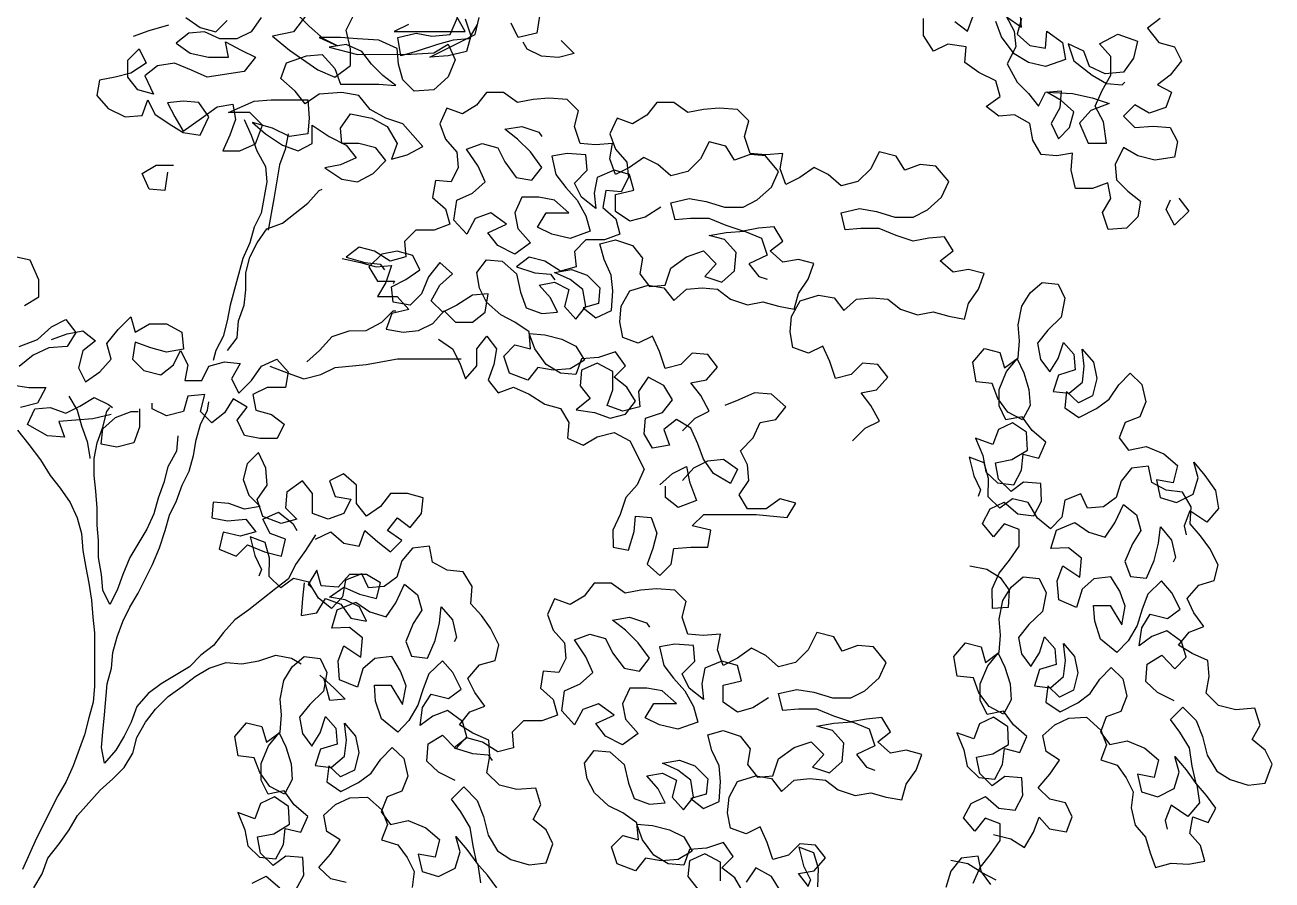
# Model space of a CAD drawing. Header units: metres. Extents: x 750563 to 756046, y 4495933 to 4497284.
# Drawn here: x 755685.887 to 755686.757, y 4496157.272 to 4496157.869 of the extents above; entities that cross this region are included whole.
import ezdxf

# ---------------------------------------------------------------- set-up
doc = ezdxf.new("R2010")
doc.units = ezdxf.units.M
doc.layers.add('00_DETALLES', color=7, linetype='Continuous', true_color=0xe0f0d1)

# ---------------------------------------------------------------- blocks, each defined once
blk = doc.blocks.new('Arbol21')
for points in [[(2.3986, 5.4003), (2.3764, 5.383), (2.3962, 5.3583), (2.4234, 5.3509), (2.4357, 5.3262), (2.416, 5.3014), (2.3938, 5.2841), (2.4185, 5.2718), (2.4086, 5.2446), (2.379, 5.2347), (2.3543, 5.2495), (2.3345, 5.2297), (2.3543, 5.21), (2.3864, 5.2125), (2.4161, 5.21), (2.4285, 5.1853), (2.4235, 5.1581), (2.389, 5.1531), (2.3593, 5.1605), (2.3346, 5.1753), (2.3198, 5.1457), (2.3223, 5.1185), (2.342, 5.0987), (2.3643, 5.0815), (2.3594, 5.0543), (2.3396, 5.0345), (2.3075, 5.032), (2.2976, 5.0616), (2.3124, 5.0864), (2.3074, 5.1135), (2.2803, 5.1036), (2.2506, 5.1036), (2.2432, 5.1357), (2.2456, 5.1654), (2.2184, 5.1604), (2.1912, 5.1629), (2.1764, 5.1876), (2.1714, 5.2172), (2.1442, 5.232), (2.117, 5.2295), (2.0948, 5.2468), (2.1195, 5.2641), (2.112, 5.2913), (2.0824, 5.3061), (2.0576, 5.3234), (2.0601, 5.3505), (2.028, 5.3555), (2.0033, 5.3431), (1.9859, 5.3702), (1.9859, 5.3999)], [(1.3162, 5.4042), (1.3113, 5.3746), (1.2792, 5.3671), (1.2668, 5.3918)], [(1.2075, 5.3893), (1.1927, 5.3646), (1.1655, 5.3621), (1.1383, 5.3546), (1.1013, 5.3423), (1.0741, 5.3348), (1.0691, 5.3669), (1.1012, 5.3744), (1.1284, 5.3695), (1.1605, 5.372), (1.1729, 5.4016)], [(2.1317, 5.4025), (2.1564, 5.3852), (2.1539, 5.4174)], [(2.1564, 5.4001), (2.149, 5.3729), (2.1713, 5.3531), (2.1985, 5.3482), (2.2009, 5.3779), (2.2281, 5.3581), (2.2331, 5.3285), (2.1985, 5.3161), (2.1689, 5.3235), (2.1441, 5.3383), (2.1219, 5.3679), (2.112, 5.3951)], [(2.0403, 5.395), (2.0625, 5.3777), (2.0724, 5.4049)], [(2.1292, 5.405), (2.1441, 5.3778), (2.1466, 5.3506), (2.1318, 5.321), (2.1491, 5.2888), (2.1689, 5.2691), (2.1862, 5.2469), (2.1986, 5.2716), (2.2257, 5.2741), (2.2233, 5.2444), (2.2085, 5.2172), (2.2209, 5.1901), (2.2406, 5.2099), (2.248, 5.237), (2.2258, 5.2568), (2.201, 5.2716), (2.2455, 5.2692), (2.2801, 5.2618), (2.3098, 5.2519), (2.2777, 5.2395), (2.2579, 5.2173), (2.2728, 5.1827), (2.3049, 5.1827), (2.2999, 5.2198), (2.2851, 5.247), (2.2974, 5.2742), (2.3122, 5.3014), (2.3122, 5.3335), (2.2924, 5.3557), (2.3245, 5.373), (2.3591, 5.3607), (2.3517, 5.331), (2.3344, 5.3063), (2.3023, 5.3038), (2.2751, 5.3161), (2.2652, 5.3433), (2.238, 5.3557), (2.2479, 5.326), (2.2801, 5.3013), (2.3048, 5.2865), (2.332, 5.2841), (2.3369, 5.289)], [(0.6082, 5.3693), (0.6353, 5.3792), (0.6699, 5.3891)], [(0.6996, 5.4015), (0.7243, 5.3842), (0.7515, 5.3769), (0.7712, 5.3966)], [(0.8305, 5.4016), (0.8133, 5.3769), (0.7886, 5.3645), (0.7589, 5.3645), (0.7317, 5.3768), (0.7045, 5.3743), (0.6823, 5.357), (0.707, 5.3397), (0.7392, 5.3324), (0.7738, 5.3324), (0.7688, 5.3596), (0.796, 5.3448), (0.8207, 5.3324), (0.801, 5.3077), (0.7367, 5.2978), (0.7095, 5.3101), (0.6799, 5.3224), (0.6502, 5.3174), (0.628, 5.3001), (0.6429, 5.268), (0.6157, 5.2754), (0.5983, 5.2976), (0.5983, 5.3273), (0.6181, 5.3471), (0.6304, 5.3224), (0.6033, 5.305), (0.5761, 5.2976), (0.5489, 5.2926), (0.544, 5.2655), (0.5638, 5.2432), (0.5935, 5.2284), (0.6231, 5.2309), (0.633, 5.2581), (0.6454, 5.2334), (0.6701, 5.2161), (0.6948, 5.2013), (0.7245, 5.1964), (0.7393, 5.2286), (0.7219, 5.2533), (0.6948, 5.2557), (0.6676, 5.2532), (0.68, 5.2285), (0.6948, 5.2038), (0.7269, 5.2261), (0.7541, 5.2459), (0.7813, 5.2508), (0.7862, 5.2237), (0.7764, 5.1965), (0.764, 5.1693), (0.7937, 5.1693), (0.8209, 5.1817), (0.8332, 5.2138), (0.8109, 5.236), (0.7739, 5.236), (0.8183, 5.2558), (0.848, 5.2583), (0.9122, 5.2584), (0.9147, 5.2263), (0.9123, 5.1991), (0.8802, 5.1941), (0.8505, 5.2089), (0.8159, 5.2188), (0.8381, 5.199), (0.8678, 5.1793), (0.895, 5.1694), (0.9197, 5.1818), (0.9197, 5.2139), (0.9494, 5.1942), (0.979, 5.1794), (0.9963, 5.1571), (0.9692, 5.1448), (0.942, 5.1398), (0.9717, 5.12), (0.9988, 5.1151), (1.026, 5.13), (1.0482, 5.1522), (1.0309, 5.1745), (1.0013, 5.1819), (0.9716, 5.1818), (0.9691, 5.209), (0.9864, 5.2337), (1.0235, 5.2264), (1.0507, 5.2116), (1.068, 5.1819), (1.0581, 5.1547), (1.0853, 5.1622), (1.1125, 5.177), (1.0778, 5.2165), (1.0482, 5.2264), (1.021, 5.2412), (1.0012, 5.2659), (0.9715, 5.2708), (0.932, 5.2683), (0.9073, 5.251), (0.89, 5.2732), (0.8652, 5.2954), (0.8751, 5.3226), (0.9097, 5.335), (0.9369, 5.3375), (0.9591, 5.3128), (0.969, 5.2856), (1.0358, 5.2857), (1.0654, 5.2832), (1.0432, 5.3005), (1.0234, 5.3203), (1.0061, 5.3425), (0.9789, 5.3548), (0.9492, 5.3498), (0.9986, 5.3375), (1.0926, 5.3376), (1.1321, 5.3401), (1.1568, 5.355), (1.1692, 5.3278), (1.1568, 5.2981), (1.1321, 5.2759), (1.0976, 5.2734), (1.0778, 5.2931), (1.0703, 5.3203), (1.0678, 5.3475), (1.0357, 5.3623), (0.9986, 5.3647), (0.969, 5.3672), (0.9319, 5.3671), (0.964, 5.3523), (0.9393, 5.3647), (0.9146, 5.3869), (0.8948, 5.4066)], [(0.9096, 5.4066), (0.8874, 5.377), (0.8503, 5.3695), (0.88, 5.3448), (0.9295, 5.3103), (0.9591, 5.298), (0.9863, 5.3178), (0.9863, 5.3474), (0.9788, 5.3795), (0.9912, 5.4043)], [(1.0876, 5.3895), (1.0629, 5.3771), (1.1864, 5.3772), (1.1716, 5.4044)], [(1.1864, 5.3995), (1.1963, 5.3698), (1.1889, 5.3427), (1.1568, 5.3352), (1.1247, 5.3327), (1.2037, 5.3723), (1.2111, 5.402)], [(1.3541, 5.3615), (1.3764, 5.3392), (1.3492, 5.3318), (1.3195, 5.3342), (1.2948, 5.3466), (1.2874, 5.3589)], [(1.5652, 4.6807), (1.5874, 4.703), (1.6121, 4.7153), (1.5972, 4.7425), (1.5799, 4.7647), (1.6071, 4.7697), (1.6268, 4.792), (1.6095, 4.8142), (1.5823, 4.8166), (1.5626, 4.7969), (1.5354, 4.7894), (1.5255, 4.8191), (1.5131, 4.8462), (1.4884, 4.8339), (1.4612, 4.8437), (1.4563, 4.8709), (1.4587, 4.8981), (1.4735, 4.9253), (1.5056, 4.9352), (1.5328, 4.9303), (1.5501, 4.908), (1.5723, 4.9278), (1.5995, 4.9303), (1.6267, 4.9279), (1.649, 4.9106), (1.6786, 4.9008), (1.7058, 4.9057), (1.733, 4.8983), (1.7602, 4.8934), (1.7676, 4.9206), (1.7849, 4.9453), (1.7947, 4.9725), (1.7675, 4.9799), (1.7403, 4.9749), (1.7181, 4.9947), (1.7403, 5.012), (1.7255, 5.0367), (1.6983, 5.0342), (1.6711, 5.0292), (1.6414, 5.0391), (1.6118, 5.0514), (1.5796, 5.0514), (1.5525, 5.0489), (1.545, 5.0786), (1.5771, 5.086), (1.6068, 5.0811), (1.6389, 5.0712), (1.6711, 5.0713), (1.6958, 5.0836), (1.7205, 5.1059), (1.7328, 5.1331), (1.7105, 5.1603), (1.6833, 5.1627), (1.6562, 5.1528), (1.6413, 5.1775), (1.6117, 5.1849), (1.5969, 5.1552), (1.5746, 5.133), (1.545, 5.1255), (1.5227, 5.1453), (1.498, 5.1576), (1.4733, 5.1403), (1.4486, 5.1279), (1.4387, 5.1551), (1.4436, 5.1823), (1.414, 5.1798), (1.3868, 5.1822), (1.3769, 5.2119), (1.3842, 5.239), (1.3645, 5.2588), (1.3323, 5.2612), (1.3052, 5.2587), (1.278, 5.2538), (1.2532, 5.271), (1.2236, 5.271), (1.2063, 5.2488), (1.1816, 5.2339), (1.1544, 5.2438), (1.1421, 5.2166), (1.152, 5.1894), (1.1718, 5.1672), (1.1743, 5.14), (1.162, 5.1153), (1.1348, 5.1177), (1.1298, 5.0881), (1.1521, 5.0683), (1.1595, 5.0411), (1.1324, 5.0312), (1.1002, 5.0312), (1.0805, 5.0114), (1.083, 4.9842), (1.0558, 4.9768), (1.0286, 4.9941), (1.0014, 5.0015), (0.9792, 4.9841), (1.0113, 4.9743), (1.0385, 4.9718), (1.0459, 4.962)], [(1.862, 4.6633), (1.8843, 4.6855), (1.909, 4.6979), (1.8941, 4.7251), (1.8768, 4.7473), (1.904, 4.7523), (1.9237, 4.7745), (1.9064, 4.7968), (1.8792, 4.7992), (1.8595, 4.7794), (1.8323, 4.772), (1.8224, 4.8016), (1.81, 4.8288), (1.7853, 4.8164), (1.7581, 4.8263), (1.7531, 4.8535), (1.7556, 4.8806), (1.7704, 4.9078), (1.8025, 4.9178), (1.8297, 4.9128), (1.847, 4.8906), (1.8692, 4.9104), (1.8964, 4.9129), (1.9236, 4.9104), (1.9459, 4.8932), (1.9755, 4.8833), (2.0027, 4.8883), (2.0299, 4.8809), (2.0571, 4.876), (2.0645, 4.9032), (2.0817, 4.9279), (2.0916, 4.9551), (2.0644, 4.9625), (2.0372, 4.9575), (2.015, 4.9773), (2.0372, 4.9946), (2.0224, 5.0193), (1.9952, 5.0168), (1.968, 5.0118), (1.9383, 5.0217), (1.9087, 5.034), (1.8765, 5.034), (1.8494, 5.0315), (1.8419, 5.0611), (1.874, 5.0686), (1.9037, 5.0636), (1.9358, 5.0538), (1.968, 5.0538), (1.9927, 5.0662), (2.0173, 5.0885), (2.0297, 5.1157), (2.0074, 5.1428), (1.9802, 5.1453), (1.953, 5.1354), (1.9382, 5.1601), (1.9085, 5.1674), (1.8937, 5.1378), (1.8715, 5.1155), (1.8419, 5.1081), (1.8196, 5.1278), (1.7949, 5.1402), (1.7702, 5.1228), (1.7455, 5.1105), (1.7356, 5.1376), (1.7405, 5.1648), (1.7108, 5.1623), (1.6837, 5.1648), (1.6737, 5.1944), (1.6811, 5.2216), (1.6613, 5.2414), (1.6292, 5.2438), (1.602, 5.2413), (1.5749, 5.2363), (1.5501, 5.2536), (1.5205, 5.2536), (1.5032, 5.2313), (1.4785, 5.2165), (1.4513, 5.2263), (1.439, 5.1991), (1.4489, 5.172), (1.4687, 5.1497), (1.4712, 5.1226), (1.4588, 5.0978), (1.4317, 5.1003), (1.4267, 5.0706), (1.449, 5.0509), (1.4564, 5.0237), (1.4293, 5.0138), (1.3971, 5.0138), (1.3774, 4.994), (1.3799, 4.9668), (1.3527, 4.9594), (1.3255, 4.9766), (1.2983, 4.984), (1.2761, 4.9667), (1.3082, 4.9568), (1.3354, 4.9544), (1.3428, 4.9445)], [(0.8011, 5.2237), (0.8134, 5.1965), (0.8233, 5.1693), (0.8382, 5.1422), (0.8407, 5.115), (0.8309, 5.0606), (0.8185, 5.0359), (0.8111, 5.0087), (0.7988, 4.9815), (0.7766, 4.8999), (0.7717, 4.8727), (0.7643, 4.8455), (0.752, 4.8208), (0.7471, 4.8035)], [(0.8777, 5.199), (0.8728, 5.1718), (0.8629, 5.1447), (0.8531, 5.0853), (0.8432, 5.031)], [(1.5277, 5.0711), (1.5006, 5.0538), (1.4734, 5.0464), (1.4487, 5.0636), (1.4486, 5.0933), (1.4808, 5.1007), (1.4733, 5.1279), (1.4461, 5.1353), (1.4165, 5.1229), (1.4116, 5.0957), (1.4141, 5.0686), (1.3893, 5.0883), (1.3769, 5.113), (1.3992, 5.1353), (1.3967, 5.1624), (1.3645, 5.1649), (1.3374, 5.1599), (1.3448, 5.1278), (1.3621, 5.1056), (1.3819, 5.0834), (1.3968, 5.0562), (1.4042, 5.029), (1.3696, 5.0166), (1.3375, 5.024), (1.3128, 5.0363), (1.3276, 5.0611), (1.3671, 5.0611), (1.3424, 5.0833), (1.3152, 5.0882), (1.2855, 5.0882), (1.2732, 5.061), (1.2782, 5.0338), (1.3004, 5.0091), (1.2733, 4.9893), (1.2436, 5.0041), (1.2263, 5.0264), (1.2584, 5.0412), (1.2312, 5.061), (1.204, 5.0511), (1.1892, 5.0239), (1.167, 5.0486), (1.1719, 5.0832), (1.199, 5.0955), (1.2213, 5.1153), (1.2089, 5.1425), (1.1891, 5.1721), (1.2163, 5.182), (1.2434, 5.1747), (1.2558, 5.15), (1.2756, 5.1228), (1.3028, 5.1179), (1.3201, 5.1401), (1.3003, 5.1673), (1.278, 5.1895), (1.2558, 5.2068), (1.2854, 5.2118), (1.3151, 5.2019), (1.32, 5.1945)], [(0.6677, 5.1321), (0.6628, 5.1), (0.6356, 5.1024), (0.6232, 5.1296), (0.6479, 5.1445), (0.6776, 5.1445)], [(0.7718, 4.8208), (0.789, 4.8431), (0.7915, 4.8728), (0.8013, 4.8999), (0.8038, 4.9271), (0.8038, 4.9568), (0.8112, 4.984), (0.8235, 5.0087), (0.8408, 5.0334), (0.8679, 5.0433), (0.9124, 5.078), (0.9321, 5.1002), (0.9371, 5.1027)], [(2.431, 5.0865), (2.4483, 5.0642), (2.4237, 5.0395), (2.4088, 5.0667), (2.4162, 5.084)], [(1.5652, 4.5942), (1.585, 4.6165), (1.6097, 4.6289), (1.6369, 4.6313), (1.6616, 4.6141), (1.6493, 4.5893), (1.6196, 4.6066), (1.6023, 4.6313), (1.5924, 4.6585), (1.58, 4.6857), (1.5553, 4.7005), (1.533, 4.6831), (1.5429, 4.656), (1.5133, 4.651), (1.4984, 4.6757), (1.5009, 4.7029), (1.5305, 4.7128), (1.5478, 4.7351), (1.533, 4.7598), (1.5058, 4.7746), (1.4885, 4.7498), (1.491, 4.7227), (1.4613, 4.7152), (1.4341, 4.7251), (1.444, 4.7523), (1.444, 4.7844), (1.4168, 4.7992), (1.3896, 4.7868), (1.3872, 4.7596), (1.4045, 4.7374), (1.3798, 4.7176), (1.4119, 4.7127), (1.4391, 4.7028), (1.4663, 4.7103), (1.4836, 4.7325), (1.4687, 4.7572), (1.4465, 4.7745), (1.4662, 4.7943), (1.4489, 4.819), (1.4192, 4.8091), (1.3896, 4.8066), (1.3797, 4.7794), (1.3525, 4.7818), (1.3278, 4.7966), (1.308, 4.8238), (1.2981, 4.851), (1.3253, 4.8485), (1.355, 4.8411), (1.3797, 4.8288), (1.3945, 4.8041), (1.3698, 4.7893), (1.3402, 4.7868), (1.313, 4.7917), (1.2957, 4.7694), (1.2636, 4.7818), (1.2537, 4.8114), (1.2734, 4.8312), (1.3006, 4.8238), (1.2981, 4.8534), (1.2734, 4.8707), (1.2487, 4.8831), (1.2239, 4.9053), (1.2115, 4.93), (1.2066, 4.9572), (1.2239, 4.9794), (1.251, 4.977), (1.2758, 4.9547), (1.2832, 4.9226), (1.2931, 4.8955), (1.3203, 4.8856), (1.3475, 4.8881), (1.3351, 4.9128), (1.3153, 4.935), (1.3425, 4.94), (1.3672, 4.9276), (1.3598, 4.898), (1.3796, 4.8758), (1.3969, 4.898), (1.3919, 4.9277), (1.3697, 4.945), (1.3425, 4.9573), (1.3721, 4.9623), (1.3993, 4.9524), (1.4216, 4.9302), (1.4192, 4.903), (1.392, 4.8955), (1.4142, 4.8783), (1.4414, 4.8906), (1.4438, 4.9252), (1.4413, 4.9524), (1.429, 4.9796), (1.4215, 5.0068), (1.4487, 5.0142), (1.4784, 5.0044), (1.4957, 4.9821), (1.4908, 4.9549), (1.5081, 4.9327), (1.5353, 4.9352), (1.5451, 4.9649), (1.5723, 4.9847), (1.6019, 4.9946), (1.6242, 4.9724), (1.6045, 4.9501), (1.6341, 4.9403), (1.6563, 4.96), (1.6588, 4.9922), (1.639, 5.0144), (1.6118, 5.0218), (1.6415, 5.0268), (1.6736, 5.0293), (1.7032, 5.0169), (1.7132, 4.9873), (1.681, 4.9724), (1.6984, 4.9502), (1.7132, 4.9453)], [(0.4183, 4.8996), (0.443, 4.9144), (0.443, 4.9441), (0.4281, 4.9787), (0.3935, 4.9861)], [(0.4085, 4.8279), (0.4406, 4.8403), (0.4653, 4.8626), (0.49, 4.875), (0.5073, 4.8527), (0.4925, 4.828), (0.4604, 4.8255), (0.4332, 4.8131), (0.4085, 4.7933)], [(0.3962, 4.7612), (0.4259, 4.7563), (0.4555, 4.7563), (0.4407, 4.7291), (0.4111, 4.7217)], [(0.9718, 4.9817), (1.0039, 4.9743), (1.0311, 4.9669), (1.0583, 4.9694), (1.0484, 4.9397), (1.0336, 4.915), (1.0682, 4.915), (1.088, 4.8928), (1.0584, 4.8854), (1.0485, 4.8582), (1.0782, 4.8532), (1.1053, 4.8557), (1.1301, 4.8681), (1.1498, 4.8904), (1.1696, 4.8706), (1.1992, 4.8707), (1.2215, 4.888), (1.2264, 4.9201), (1.1992, 4.9176), (1.172, 4.9003), (1.1473, 4.8879), (1.1275, 4.9077), (1.1423, 4.9349), (1.1646, 4.9546), (1.1423, 4.9744), (1.1226, 4.9497), (1.1102, 4.92), (1.0905, 4.9002), (1.0608, 4.9051), (1.0583, 4.9323), (1.083, 4.9447), (1.1077, 4.962), (1.0953, 4.9867), (1.0682, 4.9941), (1.041, 4.9891), (1.0188, 4.9669), (1.0336, 4.9422), (1.0633, 4.9422), (1.0608, 4.9373)], [(2.0667, 4.4454), (2.0959, 4.44), (2.1193, 4.4252), (2.1354, 4.4032), (2.1334, 4.3731), (2.1059, 4.3709), (2.1053, 4.4053), (2.1176, 4.4328), (2.1357, 4.4554), (2.1526, 4.48), (2.1525, 4.5088), (2.1262, 4.5189), (2.1081, 4.4964), (2.0885, 4.5192), (2.102, 4.5447), (2.1266, 4.5566), (2.1503, 4.5363), (2.1783, 4.533), (2.1918, 4.5585), (2.1905, 4.5894), (2.1604, 4.5915), (2.1384, 4.5753), (2.1167, 4.5969), (2.1111, 4.6252), (2.1395, 4.6308), (2.167, 4.6474), (2.1656, 4.6784), (2.141, 4.6952), (2.1165, 4.6833), (2.1064, 4.657), (2.0767, 4.6679), (2.089, 4.6379), (2.0946, 4.6095), (2.115, 4.5901), (2.143, 4.5868), (2.1565, 4.6122), (2.1598, 4.6402), (2.187, 4.6335), (2.1992, 4.6611), (2.1754, 4.6814), (2.1579, 4.7055), (2.1296, 4.6999), (2.1176, 4.7244), (2.1175, 4.7532), (2.1306, 4.7842), (2.1488, 4.8067), (2.1607, 4.7822), (2.1697, 4.753), (2.1719, 4.7254), (2.1584, 4.7), (2.1329, 4.7134), (2.1155, 4.7376), (2.1057, 4.7634), (2.0777, 4.7667), (2.0716, 4.8006), (2.0919, 4.8244), (2.1191, 4.8177), (2.1268, 4.7906), (2.1509, 4.808), (2.1529, 4.8381), (2.1507, 4.8656), (2.157, 4.8983), (2.1718, 4.9216), (2.1925, 4.9399), (2.2205, 4.9366), (2.2324, 4.9121), (2.2261, 4.8794), (2.2025, 4.8565), (2.1843, 4.834), (2.1899, 4.8056), (2.206, 4.7836), (2.2208, 4.8069), (2.2296, 4.8353), (2.2479, 4.8146), (2.2501, 4.7871), (2.2209, 4.7781), (2.2121, 4.7497), (2.24, 4.7464), (2.2629, 4.7659), (2.2662, 4.7939), (2.2627, 4.8236), (2.2823, 4.8007), (2.2879, 4.7724), (2.2803, 4.7418), (2.2558, 4.7299), (2.2354, 4.7493), (2.2321, 4.7213), (2.2567, 4.7045), (2.2876, 4.7202), (2.3096, 4.7364), (2.3265, 4.761), (2.3459, 4.7814), (2.3663, 4.762), (2.3732, 4.7315), (2.3631, 4.7052), (2.3372, 4.6954), (2.3271, 4.669), (2.3433, 4.6471), (2.3738, 4.6539), (2.4048, 4.6409), (2.4286, 4.6206), (2.421, 4.59), (2.3918, 4.5955), (2.3986, 4.565), (2.427, 4.5562), (2.4558, 4.5706), (2.4646, 4.5991), (2.4569, 4.6262), (2.4765, 4.6033), (2.4952, 4.5771), (2.5, 4.5453), (2.4797, 4.5215), (2.4504, 4.5414), (2.4403, 4.5151), (2.4437, 4.4998)], [(0.4653, 4.8403), (0.4925, 4.8502), (0.5197, 4.8552), (0.5419, 4.8379), (0.5197, 4.8206), (0.5123, 4.7909), (0.5247, 4.7662), (0.5494, 4.7836), (0.5691, 4.8058), (0.5617, 4.833), (0.5814, 4.8577), (0.6037, 4.88), (0.6111, 4.8528), (0.6358, 4.8677), (0.6655, 4.8677), (0.6927, 4.8529), (0.6952, 4.8232), (0.6655, 4.8183), (0.6383, 4.8257), (0.6111, 4.8355), (0.6062, 4.8059), (0.626, 4.7861), (0.6557, 4.7787), (0.6779, 4.796), (0.6902, 4.8208), (0.7026, 4.7961), (0.6977, 4.7689), (0.7273, 4.7689), (0.7397, 4.7936), (0.7668, 4.8011), (0.794, 4.7986), (0.7792, 4.7714), (0.7916, 4.7467), (0.8138, 4.769), (0.8311, 4.7937), (0.8583, 4.8061), (0.8781, 4.7839), (0.8731, 4.7567), (0.841, 4.7567), (0.8163, 4.7443), (0.8213, 4.7171), (0.8485, 4.7097), (0.8707, 4.6924), (0.8584, 4.6677), (0.8287, 4.6677), (0.8016, 4.6726), (0.7892, 4.6998), (0.8065, 4.722), (0.7817, 4.7368), (0.7669, 4.7121), (0.7447, 4.6948), (0.7249, 4.7145), (0.7323, 4.7442), (0.7026, 4.7417), (0.6953, 4.7145), (0.6656, 4.7071), (0.6409, 4.7194), (0.6409, 4.7293)], [(0.9102, 4.8012), (0.9324, 4.821), (0.9546, 4.8457), (0.9843, 4.8556), (1.0139, 4.8557), (1.0411, 4.8705), (1.0608, 4.8903), (1.0658, 4.8903)], [(1.14, 4.8409), (1.1647, 4.8237), (1.1771, 4.799), (1.187, 4.7718), (1.2067, 4.7941), (1.2067, 4.8237), (1.224, 4.846), (1.2413, 4.8237), (1.2364, 4.7966), (1.2265, 4.7694), (1.2438, 4.7471), (1.271, 4.757), (1.2982, 4.7447), (1.3254, 4.7274), (1.3526, 4.7201), (1.3674, 4.6954), (1.365, 4.6682), (1.3922, 4.6558), (1.4169, 4.6707), (1.4465, 4.6781), (1.4737, 4.6633), (1.4985, 4.6139), (1.4862, 4.5867), (1.4664, 4.5645), (1.4566, 4.5348), (1.4442, 4.5076), (1.4443, 4.478), (1.4714, 4.473), (1.4813, 4.5052), (1.4837, 4.5324), (1.5109, 4.5299), (1.5208, 4.5027), (1.5135, 4.4755), (1.5036, 4.4484), (1.5258, 4.4286), (1.5456, 4.4484), (1.5505, 4.4756), (1.5802, 4.4781), (1.6098, 4.4781), (1.6147, 4.5078), (1.5826, 4.5152), (1.6024, 4.5349), (1.6938, 4.535), (1.7482, 4.5301), (1.763, 4.5549), (1.7358, 4.5622), (1.7111, 4.5449), (1.679, 4.5449), (1.6641, 4.5696), (1.6814, 4.5943), (1.6789, 4.6215), (1.6665, 4.6462), (1.6887, 4.6685), (1.7011, 4.6957), (1.7282, 4.7006), (1.7455, 4.7229), (1.7208, 4.7451), (1.6911, 4.7475), (1.664, 4.7352), (1.6393, 4.7253)], [(0.8459, 4.7937), (0.8781, 4.7814), (0.9053, 4.7715), (0.9349, 4.779), (0.9596, 4.7914), (1.014, 4.7964), (1.0683, 4.8063), (1.1795, 4.8064)], [(0.4951, 4.7415), (0.5099, 4.7168), (0.5173, 4.6896), (0.5273, 4.6625), (0.5322, 4.6353), (0.5322, 4.6328)], [(0.5692, 4.7095), (0.5371, 4.702), (0.4778, 4.697), (0.4877, 4.6698), (0.4581, 4.6723), (0.4234, 4.692), (0.4358, 4.7192), (0.463, 4.7217), (0.4901, 4.7118), (0.5148, 4.7242), (0.5395, 4.7391), (0.5643, 4.7267), (0.5717, 4.7218)], [(0.6854, 4.6725), (0.683, 4.6453), (0.6682, 4.6181), (0.6608, 4.5909), (0.6509, 4.5637), (0.6435, 4.5365), (0.6312, 4.5093), (0.6016, 4.4599), (0.5893, 4.4302), (0.5794, 4.403), (0.5671, 4.3783), (0.5547, 4.403), (0.5522, 4.4302), (0.5472, 4.4598), (0.5472, 4.4895), (0.5447, 4.5167), (0.5447, 4.5463), (0.5422, 4.576), (0.5397, 4.6032), (0.5396, 4.6328), (0.5446, 4.66), (0.5544, 4.6872), (0.5618, 4.7144), (0.5667, 4.7218)], [(0.6186, 4.7194), (0.6187, 4.6873), (0.6088, 4.6601), (0.5792, 4.6526), (0.552, 4.6575), (0.5544, 4.6847), (0.5766, 4.7045), (0.6038, 4.7144), (0.6162, 4.7144)], [(0.9253, 4.4997), (0.908, 4.4725), (0.8907, 4.4478), (0.8784, 4.4231), (0.8562, 4.4058), (0.8315, 4.386), (0.8092, 4.3686), (0.7846, 4.3513), (0.7648, 4.3291), (0.7475, 4.3068), (0.7253, 4.2895), (0.7055, 4.2697), (0.6561, 4.24), (0.6339, 4.2227), (0.6142, 4.2004), (0.6043, 4.1732), (0.592, 4.1485), (0.5772, 4.1238), (0.5574, 4.1015), (0.5525, 4.1287), (0.5549, 4.1559), (0.5573, 4.1855), (0.5622, 4.2399), (0.5696, 4.2671), (0.5721, 4.2943), (0.5795, 4.3215), (0.5893, 4.3487), (0.6017, 4.3734), (0.6165, 4.3981), (0.6411, 4.4476), (0.6535, 4.4772), (0.6633, 4.5069), (0.6707, 4.5341), (0.683, 4.5588), (0.6929, 4.586), (0.7052, 4.6107), (0.7126, 4.6379), (0.7175, 4.6651), (0.7249, 4.6923), (0.7373, 4.717), (0.7397, 4.7318)], [(0.4061, 4.6821), (0.4259, 4.6574), (0.4457, 4.6303), (0.4631, 4.6031), (0.4804, 4.5809), (0.4977, 4.5562), (0.5101, 4.529), (0.5175, 4.5018), (0.52, 4.4722), (0.525, 4.4425), (0.53, 4.4153), (0.5349, 4.3857), (0.5374, 4.356), (0.5399, 4.3289), (0.54, 4.2349), (0.5376, 4.2078), (0.5302, 4.1806), (0.5228, 4.1509), (0.5031, 4.0965), (0.4907, 4.0693), (0.4759, 4.0446), (0.4389, 3.9704), (0.4143, 3.916)], [(0.9253, 4.4923), (0.9525, 4.5047), (0.9747, 4.4849), (1.0019, 4.48), (1.0118, 4.5072), (1.034, 4.4875), (1.0563, 4.4702), (1.076, 4.49), (1.0513, 4.5073), (1.0686, 4.5295), (1.0908, 4.5122), (1.1106, 4.537), (1.113, 4.5641), (1.0858, 4.5715), (1.0562, 4.5715), (1.0389, 4.5493), (1.0142, 4.5319), (0.9969, 4.5542), (0.9969, 4.5863), (0.9746, 4.606), (0.9499, 4.5937), (0.9598, 4.5665), (0.987, 4.5616), (0.9747, 4.5368), (0.9475, 4.5269), (0.9203, 4.5368), (0.9203, 4.5714), (0.9029, 4.5936), (0.8758, 4.5738), (0.8733, 4.5466), (0.8931, 4.5269), (0.8659, 4.5194), (0.8338, 4.5318), (0.8239, 4.5614), (0.8412, 4.5861), (0.8387, 4.6158), (0.8263, 4.643), (0.8065, 4.6232), (0.7992, 4.596), (0.8091, 4.5688), (0.8289, 4.5491), (0.8017, 4.5441), (0.7745, 4.554), (0.7473, 4.5564), (0.7448, 4.5292), (0.772, 4.5243), (0.8042, 4.5268), (0.8215, 4.5046), (0.7943, 4.4971), (0.7646, 4.5045), (0.7573, 4.4749), (0.7869, 4.4625), (0.8067, 4.4823), (0.8363, 4.47), (0.866, 4.4626), (0.8734, 4.4923), (0.8462, 4.5021), (0.8338, 4.5268), (0.861, 4.5392), (0.8857, 4.5195), (0.8931, 4.5071)], [(2.1078, 3.9768), (2.1383, 3.9692), (2.1617, 3.9545), (2.1773, 3.9812), (2.1874, 4.0075), (2.2057, 3.9868), (2.2349, 3.9814), (2.245, 4.0077), (2.2331, 4.0322), (2.2059, 4.0389), (2.1855, 4.0584), (2.2058, 4.0821), (2.2227, 4.1068), (2.1994, 4.1215), (2.1938, 4.1499), (2.2145, 4.1682), (2.239, 4.1801), (2.27, 4.1815), (2.295, 4.1591), (2.3049, 4.1333), (2.2948, 4.107), (2.3232, 4.0981), (2.3393, 4.0761), (2.3513, 4.0516), (2.348, 4.0236), (2.3548, 3.9931), (2.3731, 3.9724), (2.3808, 3.9453), (2.3906, 3.9195), (2.4177, 3.9272), (2.4478, 3.9251), (2.4762, 3.9307), (2.4685, 3.9578), (2.4502, 3.9785), (2.4556, 4.0078), (2.482, 3.9977), (2.4954, 4.0232), (2.4793, 4.0452), (2.461, 4.0659), (2.4541, 4.0964), (2.4494, 4.1282), (2.4328, 4.1557), (2.4166, 4.1776), (2.4382, 4.1993), (2.4611, 4.1756), (2.4722, 4.1477), (2.4804, 4.1151), (2.497, 4.0876), (2.5203, 4.0728), (2.5521, 4.0632), (2.5818, 4.0666), (2.5936, 4.0997), (2.5816, 4.1243), (2.5591, 4.1424), (2.5726, 4.1679), (2.5636, 4.1971), (2.5306, 4.1945), (2.5, 4.202), (2.4784, 4.2236), (2.4838, 4.2528), (2.4816, 4.2804), (2.454, 4.2926), (2.4307, 4.3074), (2.4488, 4.3299), (2.4747, 4.3397), (2.4572, 4.3638), (2.4453, 4.3884), (2.4656, 4.4121), (2.4927, 4.4199), (2.4994, 4.447), (2.4849, 4.4758), (2.4687, 4.4978), (2.4505, 4.5185), (2.4525, 4.5486), (2.4372, 4.574), (2.4092, 4.5773), (2.3837, 4.5908), (2.3781, 4.6192), (2.3485, 4.6157), (2.3303, 4.5932), (2.3215, 4.5648), (2.2995, 4.5486), (2.272, 4.5464), (2.26, 4.5709), (2.2321, 4.5599), (2.2267, 4.5306), (2.2072, 4.5102), (2.1847, 4.5284), (2.1681, 4.5559), (2.141, 4.5626), (2.119, 4.5464), (2.0986, 4.5659), (2.0993, 4.5981), (2.0916, 4.6252), (2.0653, 4.6353), (2.0735, 4.6027), (2.0854, 4.5781), (2.0808, 4.5667)], [(1.5257, 4.5868), (1.5479, 4.6066), (1.5726, 4.6189), (1.5776, 4.5918), (1.59, 4.5596), (1.5579, 4.5473), (1.5356, 4.5645), (1.5356, 4.5843)], [(2.4229, 4.2103), (2.394, 4.2246), (2.3736, 4.2441), (2.3757, 4.2742), (2.4011, 4.2895), (2.424, 4.2658), (2.4435, 4.2862), (2.4358, 4.3133), (2.4098, 4.3323), (2.384, 4.3225), (2.362, 4.3063), (2.3662, 4.3377), (2.381, 4.3611), (2.4115, 4.3535), (2.4335, 4.3697), (2.419, 4.3985), (2.4007, 4.4192), (2.377, 4.3962), (2.3669, 4.3699), (2.3581, 4.3415), (2.3425, 4.3148), (2.3231, 4.2944), (2.2946, 4.3176), (2.2844, 4.3489), (2.2822, 4.3765), (2.311, 4.3766), (2.3314, 4.3427), (2.3377, 4.3754), (2.3279, 4.4012), (2.3125, 4.4266), (2.2829, 4.4231), (2.2622, 4.4048), (2.2525, 4.373), (2.2215, 4.3861), (2.2189, 4.4191), (2.229, 4.4454), (2.2583, 4.4256), (2.2612, 4.4591), (2.2387, 4.4772), (2.2077, 4.4759), (2.2174, 4.5077), (2.2496, 4.5213), (2.2742, 4.5044), (2.3026, 4.4956), (2.3195, 4.5203), (2.3347, 4.5525), (2.3572, 4.5343), (2.3649, 4.5072), (2.3501, 4.4839), (2.3371, 4.4529), (2.3469, 4.4271), (2.3748, 4.4238), (2.3879, 4.4547), (2.3955, 4.4853), (2.3988, 4.5133), (2.4183, 4.4904), (2.4252, 4.4599), (2.4214, 4.4519)], [(0.9791, 3.8931), (0.952, 3.8998), (0.9316, 3.9192), (0.9519, 3.943), (0.9687, 3.9677), (0.9454, 3.9824), (0.9398, 4.0108), (0.9605, 4.0291), (0.9851, 4.041), (1.016, 4.0424), (1.0411, 4.02), (1.0509, 3.9942), (1.0408, 3.9678), (1.0692, 3.959), (1.0854, 3.937), (1.0973, 3.9125), (1.094, 3.8845)], [(1.2415, 3.8841), (1.2253, 3.906), (1.207, 3.9268), (1.2002, 3.9573), (1.1954, 3.989), (1.1788, 4.0165), (1.1627, 4.0385), (1.1842, 4.0602), (1.2072, 4.0365), (1.2183, 4.0086), (1.2264, 3.976), (1.243, 3.9485), (1.2663, 3.9337), (1.2982, 3.924), (1.3278, 3.9275), (1.3396, 3.9606), (1.3277, 3.9852), (1.3052, 4.0033), (1.3186, 4.0288), (1.3097, 4.058), (1.2766, 4.0554), (1.2461, 4.0629), (1.2244, 4.0845), (1.2298, 4.1137), (1.2276, 4.1413), (1.2001, 4.1535), (1.1767, 4.1683), (1.1949, 4.1908), (1.2207, 4.2006), (1.2033, 4.2247), (1.1913, 4.2492), (1.2116, 4.273), (1.2387, 4.2807), (1.2454, 4.3079), (1.2309, 4.3367), (1.2148, 4.3587), (1.1965, 4.3794), (1.1985, 4.4095), (1.1832, 4.4349), (1.1552, 4.4382), (1.1298, 4.4517), (1.1242, 4.48), (1.0945, 4.4766), (1.0763, 4.4541), (1.0675, 4.4256), (1.0455, 4.4095), (1.018, 4.4073), (1.0061, 4.4318), (0.9781, 4.4207), (0.9727, 4.3915), (0.9532, 4.3711), (0.9307, 4.3892), (0.9141, 4.4168), (0.887, 4.4235), (0.865, 4.4073), (0.8446, 4.4267), (0.8454, 4.4589), (0.8377, 4.4861), (0.8114, 4.4962), (0.8195, 4.4635), (0.8314, 4.439), (0.8268, 4.4275)], [(0.9056, 4.4157), (0.9031, 4.3885), (0.9007, 4.3588), (0.9279, 4.3638), (0.9427, 4.3885), (0.9699, 4.3787), (0.9872, 4.354), (1.0144, 4.3491), (1.002, 4.3738), (0.9773, 4.3861), (0.9501, 4.391), (0.9748, 4.4083), (1.002, 4.396), (1.0316, 4.3886), (1.039, 4.4158), (1.0143, 4.4306), (0.9846, 4.4306), (0.9649, 4.4083), (0.9352, 4.4108), (0.9278, 4.4379), (0.913, 4.4132), (0.9179, 4.4083)], [(1.7851, 3.8866), (1.7678, 3.9089), (1.795, 3.9138), (1.8147, 3.9361), (1.7974, 3.9583), (1.7702, 3.9608), (1.7505, 3.941), (1.7233, 3.9335), (1.7134, 3.9632), (1.701, 3.9904), (1.6763, 3.978), (1.6491, 3.9878), (1.6441, 4.015), (1.6466, 4.0422), (1.6614, 4.0694), (1.6935, 4.0793), (1.7207, 4.0744), (1.738, 4.0522), (1.7602, 4.072), (1.7874, 4.0745), (1.8146, 4.072), (1.8368, 4.0547), (1.8665, 4.0449), (1.8937, 4.0498), (1.9209, 4.0424), (1.9481, 4.0375), (1.9555, 4.0647), (1.9727, 4.0894), (1.9826, 4.1166), (1.9554, 4.124), (1.9282, 4.1191), (1.906, 4.1388), (1.9282, 4.1561), (1.9133, 4.1808), (1.8862, 4.1783), (1.859, 4.1734), (1.8293, 4.1832), (1.7996, 4.1956), (1.7675, 4.1955), (1.7403, 4.193), (1.7329, 4.2227), (1.765, 4.2301), (1.7947, 4.2252), (1.8268, 4.2153), (1.8589, 4.2154), (1.8836, 4.2278), (1.9083, 4.25), (1.9207, 4.2772), (1.8984, 4.3044), (1.8712, 4.3068), (1.844, 4.2969), (1.8292, 4.3216), (1.7995, 4.329), (1.7847, 4.2993), (1.7625, 4.2771), (1.7329, 4.2696), (1.7106, 4.2894), (1.6859, 4.3017), (1.6612, 4.2844), (1.6365, 4.272), (1.6266, 4.2992), (1.6315, 4.3264), (1.6018, 4.3239), (1.5746, 4.3263), (1.5647, 4.356), (1.5721, 4.3832), (1.5523, 4.4029), (1.5202, 4.4054), (1.493, 4.4029), (1.4658, 4.3979), (1.4411, 4.4152), (1.4115, 4.4151), (1.3942, 4.3929), (1.3695, 4.378), (1.3423, 4.3879), (1.33, 4.3607), (1.3399, 4.3335), (1.3597, 4.3113), (1.3622, 4.2841), (1.3498, 4.2594), (1.3226, 4.2618), (1.3177, 4.2322), (1.34, 4.2124), (1.3474, 4.1853), (1.3202, 4.1753), (1.2881, 4.1753), (1.2684, 4.1555), (1.2709, 4.1283), (1.2437, 4.1209), (1.2165, 4.1382), (1.1893, 4.1456), (1.1671, 4.1283), (1.1992, 4.1184), (1.2264, 4.1159), (1.2338, 4.1061)], [(2.0337, 3.9321), (2.063, 3.9266), (2.0863, 3.9119), (2.1025, 3.8899)], [(2.0724, 3.8919), (2.0846, 3.9195), (2.1028, 3.942), (2.1197, 3.9666), (2.1196, 3.9955), (2.0933, 4.0056), (2.0751, 3.983), (2.0556, 4.0059), (2.0691, 4.0313), (2.0936, 4.0433), (2.1174, 4.023), (2.1454, 4.0197), (2.1589, 4.0451), (2.1575, 4.0761), (2.1274, 4.0781), (2.1054, 4.062), (2.0838, 4.0835), (2.0782, 4.1119), (2.1066, 4.1175), (2.1341, 4.1341), (2.1327, 4.165), (2.1081, 4.1819), (2.0835, 4.17), (2.0734, 4.1437), (2.0437, 4.1546), (2.0561, 4.1245), (2.0617, 4.0962), (2.0821, 4.0767), (2.1101, 4.0734), (2.1236, 4.0989), (2.1269, 4.1269), (2.154, 4.1201), (2.1662, 4.1477), (2.1424, 4.168), (2.125, 4.1921), (2.0966, 4.1865), (2.0847, 4.2111), (2.0846, 4.2399), (2.0977, 4.2709), (2.1158, 4.2934), (2.1278, 4.2688), (2.1367, 4.2396), (2.1389, 4.2121), (2.1254, 4.1866), (2.1, 4.2001), (2.0825, 4.2242), (2.0727, 4.25), (2.0447, 4.2534), (2.0387, 4.2872), (2.059, 4.311), (2.0861, 4.3043), (2.0938, 4.2772), (2.1179, 4.2947), (2.12, 4.3248), (2.1178, 4.3523), (2.1241, 4.385), (2.1388, 4.4083), (2.1595, 4.4266), (2.1875, 4.4233), (2.1995, 4.3987), (2.1932, 4.3661), (2.1695, 4.3431), (2.1514, 4.3206), (2.1569, 4.2922), (2.1731, 4.2702), (2.1879, 4.2936), (2.1967, 4.322), (2.215, 4.3013), (2.2172, 4.2737), (2.188, 4.2648), (2.1791, 4.2363), (2.2071, 4.233), (2.2299, 4.2526), (2.2333, 4.2806), (2.2298, 4.3102), (2.2493, 4.2874), (2.2549, 4.259), (2.2474, 4.2285), (2.2228, 4.2165), (2.2024, 4.236), (2.1991, 4.208), (2.2238, 4.1911), (2.2546, 4.2069), (2.2766, 4.223), (2.2935, 4.2477), (2.313, 4.2681), (2.3334, 4.2486), (2.3402, 4.2181), (2.3301, 4.1918), (2.3043, 4.182), (2.2942, 4.1557), (2.3104, 4.1337), (2.3409, 4.1406), (2.3718, 4.1275), (2.3956, 4.1072), (2.3881, 4.0767), (2.3588, 4.0821), (2.3657, 4.0516), (2.3941, 4.0428), (2.4229, 4.0573), (2.4317, 4.0857), (2.424, 4.1128), (2.4436, 4.09), (2.4623, 4.0638), (2.467, 4.032), (2.4467, 4.0082), (2.4174, 4.028), (2.4073, 4.0017), (2.4108, 3.9865)], [(1.1689, 4.0712), (1.1401, 4.0855), (1.1197, 4.105), (1.1217, 4.135), (1.1471, 4.1504), (1.17, 4.1267), (1.1895, 4.1471), (1.1818, 4.1742), (1.1559, 4.1932), (1.1301, 4.1834), (1.1081, 4.1672), (1.1122, 4.1986), (1.127, 4.2219), (1.1575, 4.2144), (1.1795, 4.2306), (1.165, 4.2593), (1.1467, 4.2801), (1.1231, 4.2571), (1.113, 4.2308), (1.1042, 4.2024), (1.0885, 4.1756), (1.0691, 4.1553), (1.0406, 4.1785), (1.0304, 4.2098), (1.0282, 4.2374), (1.057, 4.2374), (1.0774, 4.2036), (1.0837, 4.2362), (1.0739, 4.2621), (1.0586, 4.2875), (1.0289, 4.284), (1.0082, 4.2657), (0.9985, 4.2339), (0.9676, 4.2469), (0.9649, 4.28), (0.975, 4.3063), (1.0043, 4.2865), (1.0072, 4.3199), (0.9847, 4.3381), (0.9538, 4.3368), (0.9634, 4.3686), (0.9956, 4.3822), (1.0202, 4.3653), (1.0486, 4.3565), (1.0655, 4.3811), (1.0807, 4.4134), (1.1032, 4.3952), (1.1109, 4.3681), (1.0961, 4.3448), (1.0831, 4.3138), (1.0929, 4.288), (1.1209, 4.2847), (1.1339, 4.3156), (1.1415, 4.3462), (1.1448, 4.3741), (1.1644, 4.3513), (1.1712, 4.3208), (1.1674, 4.3128)], [(1.7156, 4.2152), (1.6884, 4.1979), (1.6613, 4.1905), (1.6365, 4.2078), (1.6365, 4.2374), (1.6686, 4.2449), (1.6612, 4.272), (1.634, 4.2794), (1.6044, 4.267), (1.5994, 4.2399), (1.6019, 4.2127), (1.5772, 4.2324), (1.5648, 4.2571), (1.587, 4.2794), (1.5846, 4.3066), (1.5524, 4.309), (1.5252, 4.304), (1.5327, 4.2719), (1.55, 4.2497), (1.5698, 4.2275), (1.5846, 4.2003), (1.5921, 4.1731), (1.5575, 4.1607), (1.5254, 4.1681), (1.5006, 4.1805), (1.5154, 4.2052), (1.555, 4.2052), (1.5303, 4.2274), (1.5031, 4.2324), (1.4734, 4.2323), (1.4611, 4.2051), (1.466, 4.1779), (1.4883, 4.1533), (1.4611, 4.1335), (1.4315, 4.1483), (1.4142, 4.1705), (1.4463, 4.1853), (1.4191, 4.2051), (1.3919, 4.1952), (1.3771, 4.168), (1.3548, 4.1927), (1.3597, 4.2273), (1.3869, 4.2397), (1.4091, 4.2594), (1.3968, 4.2866), (1.377, 4.3163), (1.4041, 4.3262), (1.4313, 4.3188), (1.4437, 4.2941), (1.4635, 4.2669), (1.4907, 4.262), (1.508, 4.2843), (1.4882, 4.3114), (1.4659, 4.3336), (1.4436, 4.3509), (1.4733, 4.3559), (1.503, 4.346), (1.5079, 4.3386)], [(0.4341, 3.8839), (0.4489, 3.9087), (0.4587, 3.9359), (0.4785, 3.9606), (0.4958, 3.9853), (0.5106, 4.01), (0.5501, 4.0546), (0.5723, 4.0743), (0.592, 4.0941), (0.6068, 4.1189), (0.6142, 4.1461), (0.629, 4.1732), (0.6463, 4.1955), (0.6685, 4.2178), (0.6932, 4.2351), (0.7154, 4.2524), (0.7401, 4.2673), (0.7698, 4.2772), (0.797, 4.2747), (0.8266, 4.2797), (0.8563, 4.2896), (0.8835, 4.2847), (0.9008, 4.2748)], [(0.8151, 3.8922), (0.8396, 3.9042), (0.8634, 3.8839)], [(0.8914, 3.8806), (0.9049, 3.906), (0.9036, 3.937), (0.8735, 3.939), (0.8515, 3.9228), (0.8298, 3.9444), (0.8242, 3.9728), (0.8526, 3.9784), (0.8801, 3.995), (0.8787, 4.0259), (0.8541, 4.0428), (0.8296, 4.0309), (0.8195, 4.0045), (0.7898, 4.0155), (0.8021, 3.9854), (0.8077, 3.957), (0.8281, 3.9376), (0.8561, 3.9343), (0.8696, 3.9598), (0.8729, 3.9877), (0.9, 3.981), (0.9123, 4.0086), (0.8885, 4.0289), (0.871, 4.053), (0.8427, 4.0474), (0.8307, 4.072), (0.8306, 4.1008), (0.8437, 4.1318), (0.8619, 4.1543), (0.8738, 4.1297), (0.8828, 4.1005), (0.885, 4.073), (0.8715, 4.0475), (0.846, 4.061), (0.8286, 4.0851), (0.8187, 4.1109), (0.7908, 4.1142), (0.7847, 4.1481), (0.805, 4.1719), (0.8322, 4.1652), (0.8399, 4.1381), (0.864, 4.1555), (0.866, 4.1856), (0.8638, 4.2132), (0.8701, 4.2458), (0.8849, 4.2692), (0.9056, 4.2875), (0.9336, 4.2841), (0.9455, 4.2596), (0.9392, 4.2269), (0.9155, 4.204), (0.8974, 4.1815), (0.903, 4.1531), (0.9191, 4.1311), (0.9339, 4.1545), (0.9427, 4.1829), (0.961, 4.1622), (0.9632, 4.1346), (0.934, 4.1256), (0.9252, 4.0972), (0.9531, 4.0939), (0.976, 4.1135), (0.9793, 4.1414), (0.9758, 4.1711), (0.9954, 4.1483), (1.001, 4.1199), (0.9934, 4.0894), (0.9689, 4.0774), (0.9485, 4.0969), (0.9452, 4.0689), (0.9698, 4.052), (1.0007, 4.0678), (1.0227, 4.0839), (1.0396, 4.1086), (1.059, 4.1289), (1.0794, 4.1095), (1.0863, 4.079), (1.0762, 4.0527), (1.0503, 4.0429), (1.0402, 4.0166), (1.0564, 3.9946), (1.0869, 4.0015), (1.1179, 3.9884), (1.1417, 3.9681), (1.1341, 3.9376), (1.1048, 3.943), (1.1117, 3.9125), (1.1401, 3.9037), (1.1689, 3.9182), (1.1777, 3.9466), (1.17, 3.9737), (1.1896, 3.9509), (1.2083, 3.9246), (1.2131, 3.8929)], [(0.9329, 4.2551), (0.9576, 4.2329), (0.9774, 4.2131), (0.9503, 4.2106), (0.9403, 4.2501)], [(1.7357, 3.8792), (1.7208, 3.9039), (1.6936, 3.9187), (1.6764, 3.894)], [(1.6319, 3.8964), (1.6318, 3.9285), (1.6047, 3.9433), (1.5775, 3.9309), (1.575, 3.9037), (1.5924, 3.8815)], [(1.6714, 3.8766), (1.6566, 3.9013), (1.6343, 3.9186), (1.6541, 3.9384), (1.6368, 3.9631), (1.6071, 3.9532), (1.5775, 3.9507), (1.5676, 3.9235), (1.5404, 3.926), (1.5157, 3.9408), (1.4959, 3.9679), (1.486, 3.9951), (1.5132, 3.9927), (1.5428, 3.9853), (1.5676, 3.9729), (1.5824, 3.9482), (1.5577, 3.9334), (1.5281, 3.9309), (1.5009, 3.9358), (1.4836, 3.9135), (1.4515, 3.9259), (1.4415, 3.9555), (1.4613, 3.9753), (1.4885, 3.9679), (1.486, 3.9976), (1.4613, 4.0148), (1.4365, 4.0272), (1.4118, 4.0494), (1.3994, 4.0741), (1.3945, 4.1013), (1.4117, 4.1235), (1.4389, 4.1211), (1.4637, 4.0989), (1.4711, 4.0667), (1.481, 4.0396), (1.5082, 4.0297), (1.5354, 4.0322), (1.523, 4.0569), (1.5032, 4.0791), (1.5304, 4.0841), (1.5551, 4.0718), (1.5477, 4.0421), (1.5675, 4.0199), (1.5848, 4.0421), (1.5798, 4.0718), (1.5576, 4.0891), (1.5304, 4.1014), (1.56, 4.1064), (1.5872, 4.0965), (1.6095, 4.0743), (1.607, 4.0471), (1.5799, 4.0397), (1.6021, 4.0224), (1.6293, 4.0348), (1.6317, 4.0694), (1.6292, 4.0965), (1.6168, 4.1237), (1.6094, 4.1509), (1.6366, 4.1583), (1.6662, 4.1485), (1.6836, 4.1263), (1.6786, 4.0991), (1.696, 4.0768), (1.7231, 4.0793), (1.733, 4.109), (1.7602, 4.1288), (1.7898, 4.1387), (1.8121, 4.1165), (1.7923, 4.0942), (1.822, 4.0844), (1.8442, 4.1042), (1.8467, 4.1363), (1.8269, 4.1585), (1.7997, 4.1659), (1.8293, 4.1709), (1.8615, 4.1734), (1.8911, 4.161), (1.901, 4.1314), (1.8689, 4.1165), (1.8862, 4.0943), (1.9011, 4.0894)], [(2.1123, 3.8972), (2.0868, 3.9107), (2.0812, 3.9391), (2.0516, 3.9356), (2.0334, 3.9131), (2.0246, 3.8847)], [(1.8017, 3.8858), (1.8024, 3.918), (1.7947, 3.9451), (1.7684, 3.9552), (1.7766, 3.9226), (1.7885, 3.898), (1.7839, 3.8866)]]:
    blk.add_lwpolyline(points)

msp = doc.modelspace()

# ---------------------------------------------------------------- block references
at = {"layer": '00_DETALLES', "xscale": 0.4000000000000057, "yscale": 0.4000000000000057, "zscale": 0.4000000000000057}
msp.add_blockref('Arbol21', (755685.7192, 4496155.71301), dxfattribs=at)

doc.saveas('drawing.dxf')
